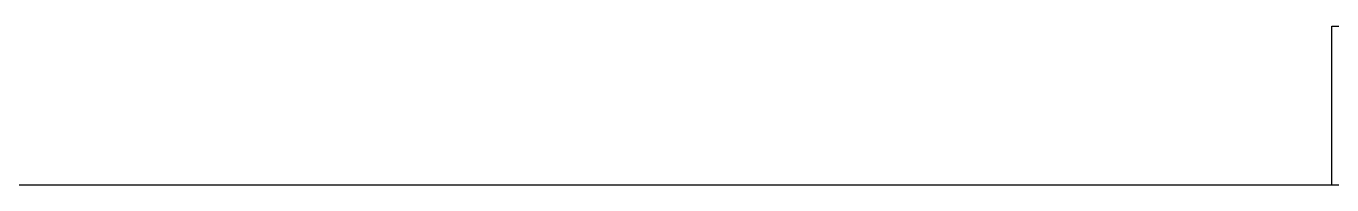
# Model space of a CAD drawing. Header units: millimetres. Extents: x 2046 to 2564, y 885 to 1120.
# Drawn here: x 2267.166 to 2270.861, y 965.452 to 965.902 of the extents above; entities that cross this region are included whole.
import ezdxf

# ---------------------------------------------------------------- set-up
doc = ezdxf.new("R2010")
doc.units = ezdxf.units.MM
doc.header["$LTSCALE"] = 10
doc.layers.add('AR-ALV', color=2, linetype='Continuous')
doc.layers.add('AR-PISO', color=1, linetype='Continuous')

msp = doc.modelspace()

# ---------------------------------------------------------------- linework, layer by layer
at = {"layer": 'AR-ALV'}
for p, q in [((2270.8609, 965.4524), (2270.8609, 965.9024)), ((2270.8609, 965.9024), (2271.7109, 965.9024)), ((2269.1558, 965.4524), (2270.8609, 965.4524)), ((2269.1558, 965.4524), (2270.8609, 965.4524))]:
    msp.add_line(p, q, dxfattribs=at)
at = {"layer": 'AR-PISO'}
msp.add_line((2265.7109, 965.4524), (2270.9109, 965.4524), dxfattribs=at)

doc.saveas('drawing.dxf')
